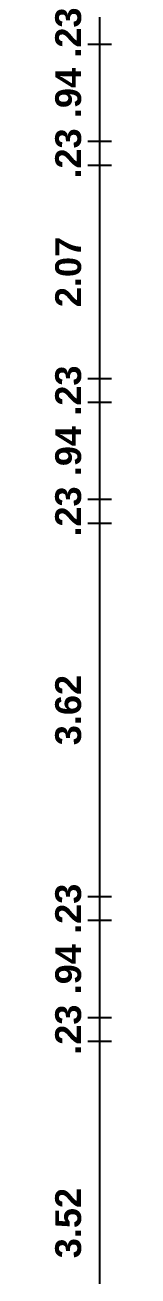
# Model space of a CAD drawing. Header units: metres. Extents: x 1336 to 1656, y -163 to -53.
# Drawn here: x 1457.54 to 1458.12, y -142.4 to -130.29 of the extents above; entities that cross this region are included whole.
import ezdxf

# ---------------------------------------------------------------- set-up
doc = ezdxf.new("R2010")
doc.units = ezdxf.units.M
doc.header["$PDMODE"] = 3
doc.header["$PDSIZE"] = -15
doc.styles.add('Ar Bold', font='arialbd.ttf')
doc.dimstyles.new('~dimensions', dxfattribs={"dimtxt": 0.25, "dimasz": 0.17, "dimexe": 0.05, "dimexo": 0.0625, "dimgap": 0.06, "dimtad": 1, "dimzin": 4, "dimdsep": 46, "dimtxsty": 'Ar Bold', "dimcen": 0.09, "dimse1": 1, "dimse2": 1, "dimsd1": 1, "dimsd2": 1, "dimclrt": 71, "dimadec": 0, "dimazin": 0, "dimtfac": 1, "dimtix": 1, "dimtofl": 0, "dimtmove": 2, "dimatfit": 3, "dimfxl": 0, "dimtolj": 1, "dimtzin": 0, "dimarcsym": 0})

# ---------------------------------------------------------------- blocks, each defined once
blk = doc.blocks.new('*D993')
at = {"layer": 'Defpoints', "color": 0}
for p in [(1457.89, -140.129), (1457.89, -140.129), (1457.89, -143.644)]:
    blk.add_point(p, dxfattribs=at)
at = {"color": 71, "insert": (1457.702, -141.886), "char_height": 0.25, "attachment_point": 5, "rotation": 90, "style": 'Ar Bold'}
blk.add_mtext('\\A1;3.52', dxfattribs=at)
blk = doc.blocks.new('*D994')
at = {"layer": 'Defpoints', "color": 0}
for p in [(1457.89, -139.899), (1457.89, -139.899), (1457.89, -140.129)]:
    blk.add_point(p, dxfattribs=at)
at = {"color": 71, "insert": (1457.702, -140.014), "char_height": 0.25, "attachment_point": 5, "rotation": 90, "style": 'Ar Bold'}
blk.add_mtext('\\A1;.23', dxfattribs=at)
blk = doc.blocks.new('*D995')
at = {"layer": 'Defpoints', "color": 0}
for p in [(1457.89, -138.959), (1457.89, -138.959), (1457.89, -139.899)]:
    blk.add_point(p, dxfattribs=at)
at = {"color": 71, "insert": (1457.702, -139.429), "char_height": 0.25, "attachment_point": 5, "rotation": 90, "style": 'Ar Bold'}
blk.add_mtext('\\A1;.94', dxfattribs=at)
blk = doc.blocks.new('*D996')
at = {"layer": 'Defpoints', "color": 0}
for p in [(1457.89, -138.729), (1457.89, -138.729), (1457.89, -138.959)]:
    blk.add_point(p, dxfattribs=at)
at = {"color": 71, "insert": (1457.702, -138.844), "char_height": 0.25, "attachment_point": 5, "rotation": 90, "style": 'Ar Bold'}
blk.add_mtext('\\A1;.23', dxfattribs=at)
blk = doc.blocks.new('*D997')
at = {"layer": 'Defpoints', "color": 0}
for p in [(1457.89, -135.114), (1457.89, -135.114), (1457.89, -138.729)]:
    blk.add_point(p, dxfattribs=at)
at = {"color": 71, "insert": (1457.702, -136.921), "char_height": 0.25, "attachment_point": 5, "rotation": 90, "style": 'Ar Bold'}
blk.add_mtext('\\A1;3.62', dxfattribs=at)
blk = doc.blocks.new('*D998')
at = {"layer": 'Defpoints', "color": 0}
for p in [(1457.89, -134.884), (1457.89, -134.884), (1457.89, -135.114)]:
    blk.add_point(p, dxfattribs=at)
at = {"color": 71, "insert": (1457.702, -134.999), "char_height": 0.25, "attachment_point": 5, "rotation": 90, "style": 'Ar Bold'}
blk.add_mtext('\\A1;.23', dxfattribs=at)
blk = doc.blocks.new('*D999')
at = {"layer": 'Defpoints', "color": 0}
for p in [(1457.89, -133.944), (1457.89, -133.944), (1457.89, -134.884)]:
    blk.add_point(p, dxfattribs=at)
at = {"color": 71, "insert": (1457.702, -134.414), "char_height": 0.25, "attachment_point": 5, "rotation": 90, "style": 'Ar Bold'}
blk.add_mtext('\\A1;.94', dxfattribs=at)
blk = doc.blocks.new('*D1000')
at = {"layer": 'Defpoints', "color": 0}
for p in [(1457.89, -133.714), (1457.89, -133.714), (1457.89, -133.944)]:
    blk.add_point(p, dxfattribs=at)
at = {"color": 71, "insert": (1457.702, -133.829), "char_height": 0.25, "attachment_point": 5, "rotation": 90, "style": 'Ar Bold'}
blk.add_mtext('\\A1;.23', dxfattribs=at)
blk = doc.blocks.new('*D1001')
at = {"layer": 'Defpoints', "color": 0}
for p in [(1457.89, -131.649), (1457.89, -131.649), (1457.89, -133.714)]:
    blk.add_point(p, dxfattribs=at)
at = {"color": 71, "insert": (1457.702, -132.681), "char_height": 0.25, "attachment_point": 5, "rotation": 90, "style": 'Ar Bold'}
blk.add_mtext('\\A1;2.07', dxfattribs=at)
blk = doc.blocks.new('*D1002')
at = {"layer": 'Defpoints', "color": 0}
for p in [(1457.89, -131.419), (1457.89, -131.419), (1457.89, -131.649)]:
    blk.add_point(p, dxfattribs=at)
at = {"color": 71, "insert": (1457.702, -131.534), "char_height": 0.25, "attachment_point": 5, "rotation": 90, "style": 'Ar Bold'}
blk.add_mtext('\\A1;.23', dxfattribs=at)
blk = doc.blocks.new('*D1003')
at = {"layer": 'Defpoints', "color": 0}
for p in [(1457.89, -130.479), (1457.89, -130.479), (1457.89, -131.419)]:
    blk.add_point(p, dxfattribs=at)
at = {"color": 71, "insert": (1457.702, -130.949), "char_height": 0.25, "attachment_point": 5, "rotation": 90, "style": 'Ar Bold'}
blk.add_mtext('\\A1;.94', dxfattribs=at)
blk = doc.blocks.new('*D1004')
at = {"layer": 'Defpoints', "color": 0}
for p in [(1457.89, -130.249), (1457.89, -130.249), (1457.89, -130.479)]:
    blk.add_point(p, dxfattribs=at)
at = {"color": 71, "insert": (1457.702, -130.364), "char_height": 0.25, "attachment_point": 5, "rotation": 90, "style": 'Ar Bold'}
blk.add_mtext('\\A1;.23', dxfattribs=at)

msp = doc.modelspace()

# ---------------------------------------------------------------- linework, layer by layer
at = {"color": 4}
for p, q in [((1458.005, -156.4338), (1458.005, -110.1638)), ((1458.12, -130.4788), (1457.89, -130.4788)), ((1458.12, -131.4188), (1457.89, -131.4188)), ((1458.12, -131.6488), (1457.89, -131.6488)), ((1458.12, -133.7138), (1457.89, -133.7138)), ((1458.12, -133.9438), (1457.89, -133.9438)), ((1458.12, -134.8838), (1457.89, -134.8838)), ((1458.12, -135.1138), (1457.89, -135.1138)), ((1458.12, -138.7288), (1457.89, -138.7288)), ((1458.12, -138.9588), (1457.89, -138.9588)), ((1458.12, -139.8988), (1457.89, -139.8988)), ((1458.12, -140.1288), (1457.89, -140.1288))]:
    msp.add_line(p, q, dxfattribs=at)

# ---------------------------------------------------------------- dimensions: what is measured, and where the dimension line sits
for base, p1, p2, picture, middle in [((1457.89, -130.2488), (1457.89, -130.4788), (1457.89, -130.2488), '*D1004', (1457.7023, -130.3638)), ((1457.89, -130.4788), (1457.89, -131.4188), (1457.89, -130.4788), '*D1003', (1457.7022, -130.9488)), ((1457.89, -131.4188), (1457.89, -131.6488), (1457.89, -131.4188), '*D1002', (1457.7023, -131.5338)), ((1457.8899557887, -131.6488175883), (1457.8899557887, -133.7138175883), (1457.8899557887, -131.6488175883), '*D1001', (1457.7023125418, -132.6813175883)), ((1457.89, -133.7138), (1457.89, -133.9438), (1457.89, -133.7138), '*D1000', (1457.7023, -133.8288)), ((1457.89, -133.9438), (1457.89, -134.8838), (1457.89, -133.9438), '*D999', (1457.7022, -134.4138)), ((1457.89, -134.8838), (1457.89, -135.1138), (1457.89, -134.8838), '*D998', (1457.7023, -134.9988)), ((1457.8899557887, -135.1138175883), (1457.8899557887, -138.7288175883), (1457.8899557887, -135.1138175883), '*D997', (1457.7023125418, -136.9213175883)), ((1457.89, -138.7288), (1457.89, -138.9588), (1457.89, -138.7288), '*D996', (1457.7023, -138.8438)), ((1457.89, -138.9588), (1457.89, -139.8988), (1457.89, -138.9588), '*D995', (1457.7022, -139.4288)), ((1457.89, -139.8988), (1457.89, -140.1288), (1457.89, -139.8988), '*D994', (1457.7023, -140.0138)), ((1457.8899557887, -140.1288175883), (1457.8899557887, -143.6438175883), (1457.8899557887, -140.1288175883), '*D993', (1457.7023125418, -141.8863175883))]:
    dim = msp.add_linear_dim(base=base, p1=p1, p2=p2, angle=90, dimstyle='~dimensions')
    dim.commit()
    dim.dimension.update_dxf_attribs({"geometry": picture, "text_midpoint": middle})

doc.saveas('drawing.dxf')
